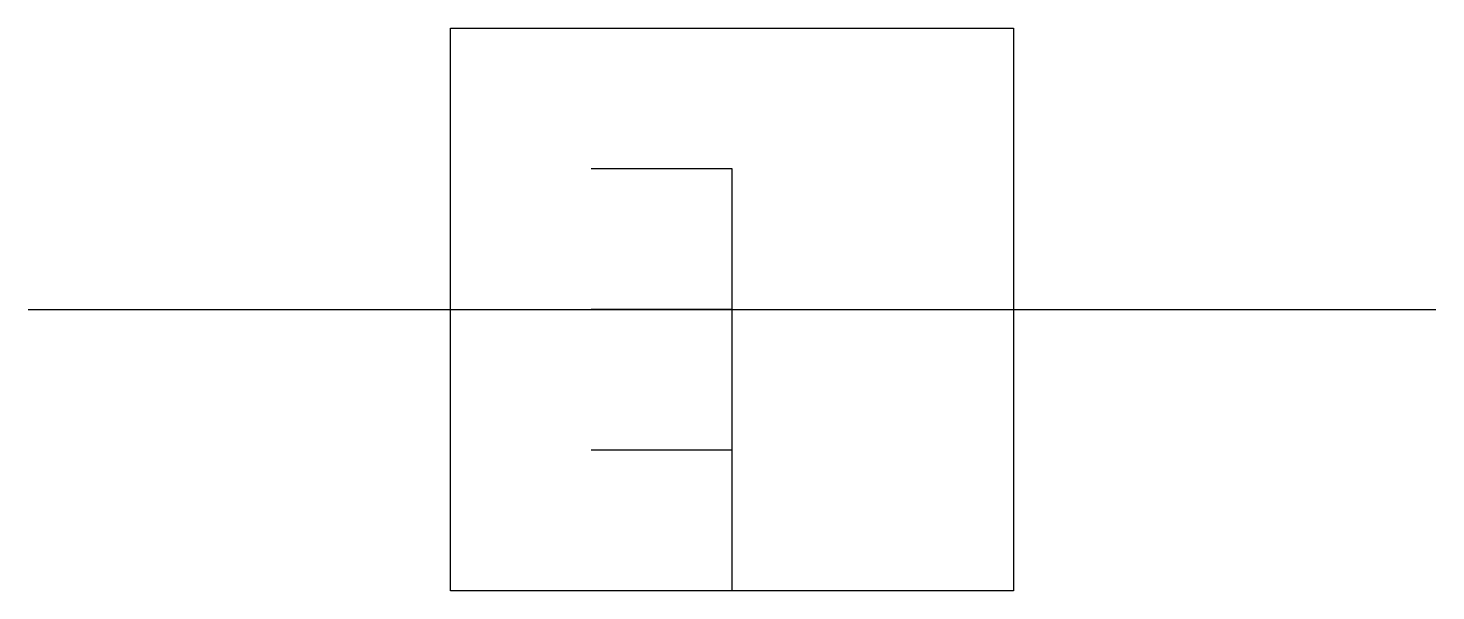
# Model space of a CAD drawing. Extents: x 2.8 to 16, y -2.8 to 2.5.
import ezdxf

# ---------------------------------------------------------------- set-up
doc = ezdxf.new("R2010")
doc.units = 0
doc.layers.add('DEFAULT_255_2_778', color=255, linetype='CONTINUOUS')

msp = doc.modelspace()

# ---------------------------------------------------------------- linework, layer by layer
at = {"layer": 'DEFAULT_255_2_778'}
for p, q in [((6.747, 2.514), (12.039, 2.514)), ((6.747, -2.778), (6.747, 2.514)), ((12.039, 2.514), (12.039, -2.778)), ((9.393, 1.191), (8.07, 1.191)), ((9.393, -2.778), (9.393, 1.191)), ((2.778, -0.132), (16.007, -0.132)), ((9.393, -0.132), (8.07, -0.132)), ((9.393, -1.455), (8.07, -1.455)), ((12.039, -2.778), (6.747, -2.778))]:
    msp.add_line(p, q, dxfattribs=at)

doc.saveas('drawing.dxf')
